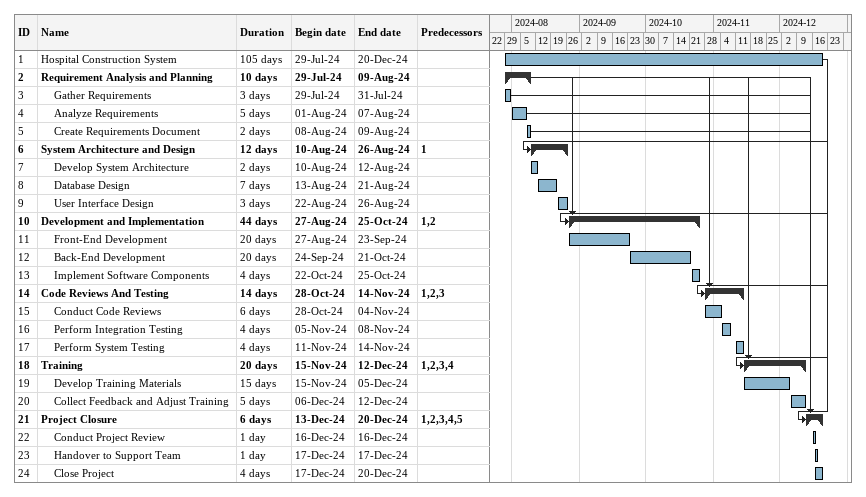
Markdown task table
| ID | Level | Task | Duration | Start | Finish | Predecessors |
|---|---|---|---|---|---|---|
| 1 | 1 | Hospital Construction System | 105d | 2024-07-29 | 2024-12-20 |  |
| 2 | 1 | **Requirement Analysis and Planning** | 10d | 2024-07-29 | 2024-08-09 |  |
| 3 | 2 | Gather Requirements | 3d | 2024-07-29 | 2024-07-31 |  |
| 4 | 2 | Analyze Requirements | 5d | 2024-08-01 | 2024-08-07 |  |
| 5 | 2 | Create Requirements Document | 2d | 2024-08-08 | 2024-08-09 |  |
| 6 | 1 | **System Architecture and Design** | 12d | 2024-08-10 | 2024-08-26 | 1 |
| 7 | 2 | Develop System Architecture | 2d | 2024-08-10 | 2024-08-12 |  |
| 8 | 2 | Database Design | 7d | 2024-08-13 | 2024-08-21 |  |
| 9 | 2 | User Interface Design | 3d | 2024-08-22 | 2024-08-26 |  |
| 10 | 1 | **Development and Implementation** | 44d | 2024-08-27 | 2024-10-25 | 1, 2 |
| 11 | 2 | Front-End Development | 20d | 2024-08-27 | 2024-09-23 |  |
| 12 | 2 | Back-End Development | 20d | 2024-09-24 | 2024-10-21 |  |
| 13 | 2 | Implement Software Components | 4d | 2024-10-22 | 2024-10-25 |  |
| 14 | 1 | **Code Reviews And Testing** | 14d | 2024-10-28 | 2024-11-14 | 1, 2, 3 |
| 15 | 2 | Conduct Code Reviews | 6d | 2024-10-28 | 2024-11-04 |  |
| 16 | 2 | Perform Integration Testing | 4d | 2024-11-05 | 2024-11-08 |  |
| 17 | 2 | Perform System Testing | 4d | 2024-11-11 | 2024-11-14 |  |
| 18 | 1 | **Training** | 20d | 2024-11-15 | 2024-12-12 | 1, 2, 3, 4 |
| 19 | 2 | Develop Training Materials | 15d | 2024-11-15 | 2024-12-05 |  |
| 20 | 2 | Collect Feedback and Adjust Training | 5d | 2024-12-06 | 2024-12-12 |  |
| 21 | 1 | **Project Closure** | 6d | 2024-12-13 | 2024-12-20 | 1, 2, 3, 4, 5 |
| 22 | 2 | Conduct Project Review | 1d | 2024-12-16 | 2024-12-16 |  |
| 23 | 2 | Handover to Support Team | 1d | 2024-12-17 | 2024-12-17 |  |
| 24 | 2 | Close Project | 4d | 2024-12-17 | 2024-12-20 |  |
